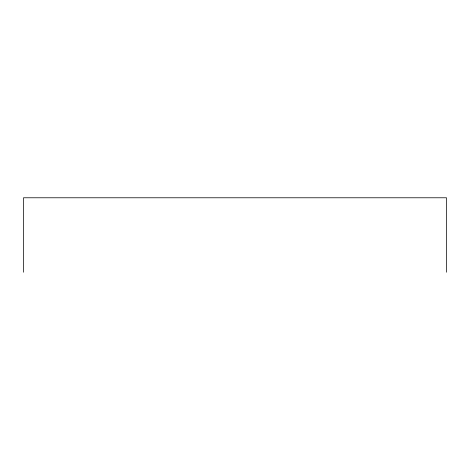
<?xml version="1.0" encoding="UTF-8"?>
<svg xmlns="http://www.w3.org/2000/svg" width="470" height="470" viewBox="0 0 470 470"><rect width="100%" height="100%" fill="white"/><g stroke="black" fill="none" stroke-linecap="round" stroke-linejoin="round"><path stroke-width="0.7" d="M446.5 272.224L446.5 197.776L23.5 197.776L23.5 272.224"/></g></svg>
